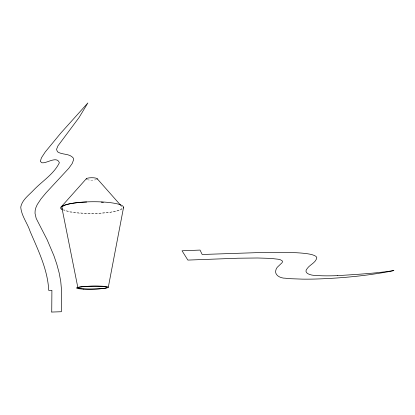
<?xml version="1.0" encoding="UTF-8"?>
<svg xmlns="http://www.w3.org/2000/svg" width="415" height="415" viewBox="0 0 415 415"><rect width="100%" height="100%" fill="white"/><g stroke="black" fill="none" stroke-linecap="round" stroke-linejoin="round"><path stroke-width="0.31" stroke-dasharray="2.08 1.56" d="M122.083 209.108A30.819 5.815 -0.4 0 1 92.955 213.357A30.819 5.815 -0.4 0 1 63.531 209.611M120.148 205.441A30.793 5.805 -0.4 0 1 103.475 213.004A30.793 5.805 -0.4 0 1 63.479 210.369M96.503 179.55A5.52 1.224 -0.2 0 1 87.155 179.643"/><path stroke-width="0.62" d="M51.74 312.059L51.906 290.308L48.726 290.427C47.725 269.522 38.19 250.375 30.134 231.451C27.494 223.26 21.398 215.826 20.75 207.101C22.125 199.797 28.894 195.2 33.646 190.086C42.216 181.096 53.867 174.134 59.381 162.722C56.824 155.615 46.885 163.577 41.905 162.789L40.297 161.383L41.443 157.788L45.282 151.921L60.772 133.116L87.881 102.941L79.052 117.544L57.944 145.888L56.549 149.333L57.42 151.75C62.198 155.096 69.549 153.197 73.325 158.089L73.616 159.661L72.241 163.443L68.823 168.267L46.055 192.819L40.95 198.967L37.241 204.59L35.851 207.733L35.14 210.633L35.021 213.336L36.188 218.415L47.144 239.74L53.903 255.682L56.788 264.163L59.127 272.805L60.751 281.453L61.503 289.961L61.389 311.722L51.834 312.054M108.294 287.315A15.194 1.478 -1.1 0 0 85.651 286.423A15.194 1.478 -1.1 0 0 85.366 288.985A15.194 1.478 -1.1 0 0 108.294 287.315L123.551 207.433M61.078 207.012L86.32 178.73M337.675 275.622C355.697 274.486 377.396 273.272 393.923 270.513A87.311 9.524 -2.6 0 1 389.747 271.441C364.946 276.032 339.74 278.33 314.539 279.062A47.507 4.939 -2.6 0 1 302.488 279.139L290.251 278.693A40.374 4.176 -2.6 0 1 285.354 278.206C280.478 278.372 273.542 275.026 276.141 269.19A480.637 45.66 -4.9 0 1 277.443 267.11L282.169 262.602L282.522 261.128L280.524 259.806L278.278 259.24L270.538 258.379L257.487 257.995L238.049 258.218L187.871 260.086L182.035 250.795L200.04 250.079L202.172 254.488L265.403 252.367L296.154 252.719A47.751 5.966 -2.3 0 1 311.914 254.628L314.534 255.526L316.111 256.522L316.801 257.601C316.054 262.596 310.046 264.526 307.292 268.401C302.545 273.423 311.66 275.56 315.317 275.384A29.424 3.071 -2.7 0 0 329.168 275.845L330.164 275.835A26.337 2.739 -2.7 0 0 337.675 275.627M97.157 178.699L120.552 205.14M61.965 208.071L77.916 287.886M62.25 208.605A30.819 5.815 -0.4 0 1 92.27 201.737A30.819 5.815 -0.4 0 1 123.359 207.988M62.343 209.845A30.793 5.805 -0.4 0 1 86.647 202.048M101.229 202.178A30.793 5.805 -0.4 0 1 103.366 202.313M86.336 179.218A5.52 1.224 -0.2 0 1 91.554 177.729A5.52 1.224 -0.2 0 1 97.203 179.104M83.674 289.094A15.184 1.473 -1 0 0 106.961 287.486A15.184 1.473 -1 0 0 84.738 286.521A15.184 1.473 -1 0 0 83.674 289.094"/></g></svg>
